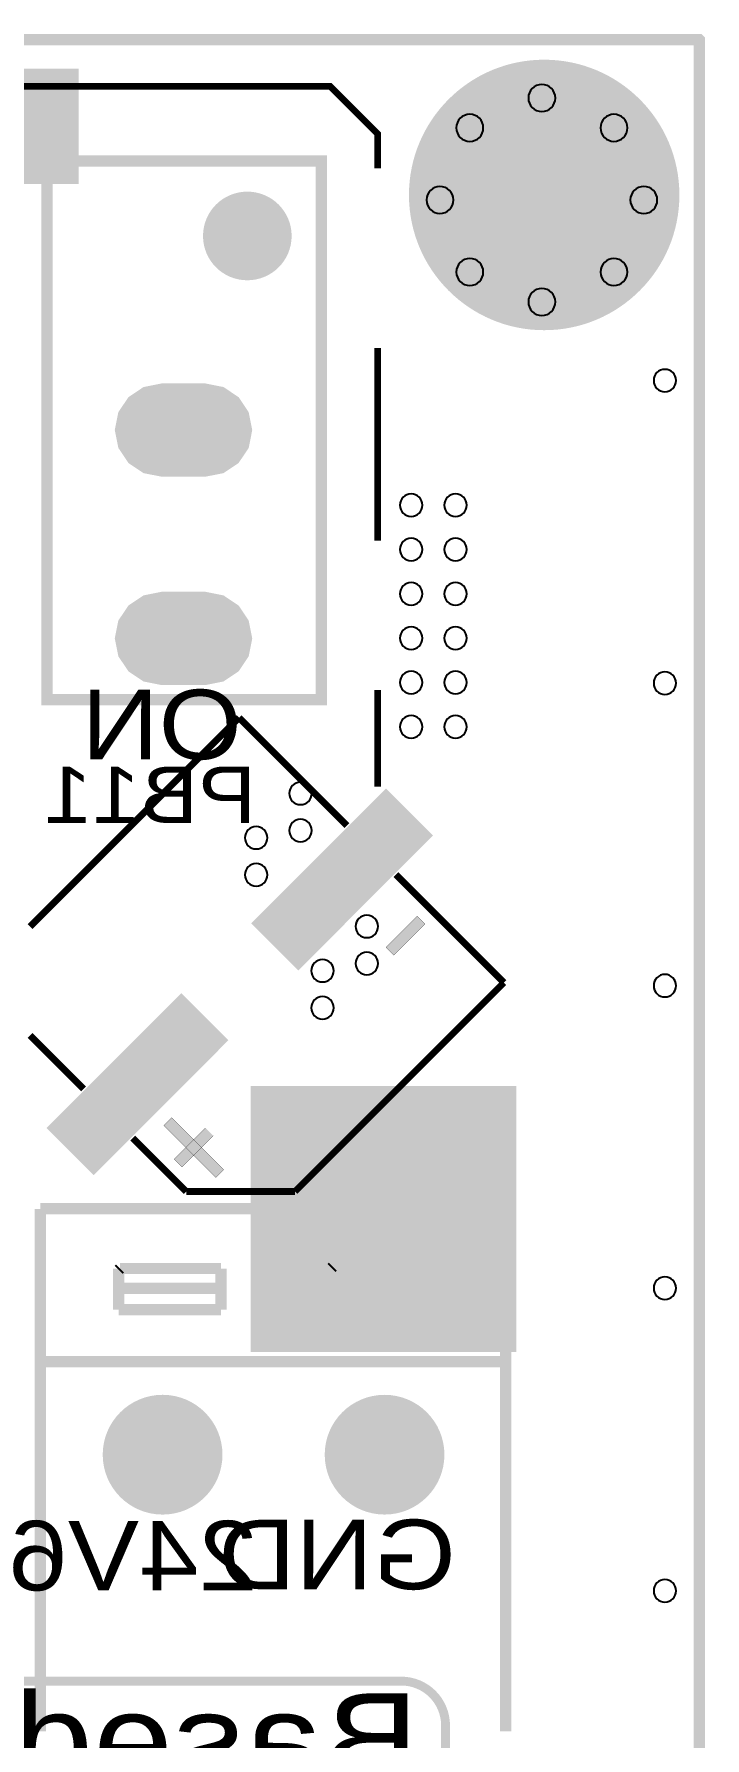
# Model space of a CAD drawing. Header units: millimetres. Extents: x -1 to 130, y -79 to 1.
# Drawn here: x 114.99 to 130.13, y -38.31 to 0.13 of the extents above; entities that cross this region are included whole.
import ezdxf
from ezdxf.enums import TextEntityAlignment as Align

# ---------------------------------------------------------------- set-up
doc = ezdxf.new("R2010")
doc.units = ezdxf.units.MM
doc.header["$MEASUREMENT"] = 0
for name, color, linetype, true_color in [('Board-Outline-Layer', 7, 'Continuous', 0xff00ff), ('Bottom-Silkscreen-Layer', 7, 'Continuous', 0x808000), ('Bottom-Solder-Mask-Layer', 7, 'Continuous', 0xff00ff), ('Multi-Layer', 7, 'Continuous', 0xc0c0c0), ('Top-Silkscreen-Layer', 7, 'Continuous', 0xffff00), ('Top-Solder-Mask-Layer', 7, 'Continuous', 0x800080)]:
    doc.layers.add(name, color=color, linetype=linetype, true_color=true_color)
doc.styles.get("Standard").update_dxf_attribs({"font": 'arial.ttf'})

msp = doc.modelspace()

# ---------------------------------------------------------------- hatches: boundary and pattern name
at = {"layer": 'Bottom-Silkscreen-Layer'}
msp.add_hatch(color=256, dxfattribs=at).paths.add_polyline_path([(119.875, -29.6), (119.875, -23.6), (125.875, -23.6), (125.875, -29.6)])
at = {"layer": 'Bottom-Solder-Mask-Layer'}
for points in [[(116, -0.65), (116, -3.25), (105.4, -3.25), (105.4, -0.65)], [(123.449, -3.5, 1), (129.551, -3.5, 1)], [(117.862, -9.855), (117.46, -9.775), (117.119, -9.547), (116.891, -9.206), (116.811, -8.804), (116.891, -8.402), (117.119, -8.061), (117.46, -7.833), (117.862, -7.753), (118.862, -7.753), (119.264, -7.833), (119.605, -8.061), (119.833, -8.402), (119.913, -8.804), (119.833, -9.206), (119.605, -9.547), (119.264, -9.775), (118.862, -9.855)], [(117.862, -14.555), (117.46, -14.475), (117.119, -14.247), (116.891, -13.906), (116.811, -13.504), (116.891, -13.102), (117.119, -12.761), (117.46, -12.533), (117.862, -12.453), (118.862, -12.453), (119.264, -12.533), (119.605, -12.761), (119.833, -13.102), (119.913, -13.504), (119.833, -13.906), (119.605, -14.247), (119.264, -14.475), (118.862, -14.555)], [(116.539, -31.918, 1), (119.241, -31.918, 1)], [(121.548, -31.918, 1), (124.249, -31.918, 1)]]:
    msp.add_hatch(color=256, dxfattribs=at).paths.add_polyline_path(points)
at = {"layer": 'Multi-Layer'}
for points in [[(123.5, -3.5, 1), (129.5, -3.5, 1)], [(123.5, -3.5, 1), (129.5, -3.5, 1)], [(123.5, -3.5, 1), (129.5, -3.5, 1)], [(117.862, -9.804), (117.428, -9.705), (117.08, -9.428), (116.887, -9.027), (116.887, -8.581), (117.08, -8.181), (117.428, -7.903), (117.862, -7.804), (118.862, -7.804), (119.296, -7.903), (119.644, -8.181), (119.837, -8.581), (119.837, -9.027), (119.644, -9.428), (119.296, -9.705), (118.862, -9.804)], [(117.862, -9.804), (117.428, -9.705), (117.08, -9.428), (116.887, -9.027), (116.887, -8.581), (117.08, -8.181), (117.428, -7.903), (117.862, -7.804), (118.862, -7.804), (119.296, -7.903), (119.644, -8.181), (119.837, -8.581), (119.837, -9.027), (119.644, -9.428), (119.296, -9.705), (118.862, -9.804)], [(117.862, -9.804), (117.428, -9.705), (117.08, -9.428), (116.887, -9.027), (116.887, -8.581), (117.08, -8.181), (117.428, -7.903), (117.862, -7.804), (118.862, -7.804), (119.296, -7.903), (119.644, -8.181), (119.837, -8.581), (119.837, -9.027), (119.644, -9.428), (119.296, -9.705), (118.862, -9.804)], [(117.862, -14.504), (117.428, -14.405), (117.08, -14.128), (116.887, -13.727), (116.887, -13.282), (117.08, -12.881), (117.428, -12.603), (117.862, -12.504), (118.862, -12.504), (119.296, -12.603), (119.644, -12.881), (119.837, -13.282), (119.837, -13.727), (119.644, -14.128), (119.296, -14.405), (118.862, -14.504)], [(117.862, -14.504), (117.428, -14.405), (117.08, -14.128), (116.887, -13.727), (116.887, -13.282), (117.08, -12.881), (117.428, -12.603), (117.862, -12.504), (118.862, -12.504), (119.296, -12.603), (119.644, -12.881), (119.837, -13.282), (119.837, -13.727), (119.644, -14.128), (119.296, -14.405), (118.862, -14.504)], [(117.862, -14.504), (117.428, -14.405), (117.08, -14.128), (116.887, -13.727), (116.887, -13.282), (117.08, -12.881), (117.428, -12.603), (117.862, -12.504), (118.862, -12.504), (119.296, -12.603), (119.644, -12.881), (119.837, -13.282), (119.837, -13.727), (119.644, -14.128), (119.296, -14.405), (118.862, -14.504)], [(116.59, -31.918, 1), (119.19, -31.918, 1)], [(116.59, -31.918, 1), (119.19, -31.918, 1)], [(116.59, -31.918, 1), (119.19, -31.918, 1)], [(121.599, -31.918, 1), (124.199, -31.918, 1)], [(121.599, -31.918, 1), (124.199, -31.918, 1)], [(121.599, -31.918, 1), (124.199, -31.918, 1)]]:
    msp.add_hatch(color=256, dxfattribs=at).paths.add_polyline_path(points)
at = {"layer": 'Top-Silkscreen-Layer'}
for points in [[(123.635, -19.771), (123.811, -19.947), (123.107, -20.651), (122.931, -20.475)], [(117.919, -24.49), (119.092, -25.663), (119.268, -25.487), (118.095, -24.314)], [(118.153, -25.253), (118.329, -25.429), (119.034, -24.724), (118.858, -24.548)]]:
    msp.add_hatch(color=256, dxfattribs=at).paths.add_polyline_path(points)
at = {"layer": 'Top-Solder-Mask-Layer'}
for points in [[(123.449, -3.5, 1), (129.551, -3.5, 1)], [(118.802, -4.425, 1), (120.802, -4.425, 1)], [(117.862, -9.855), (117.46, -9.775), (117.119, -9.547), (116.891, -9.206), (116.811, -8.804), (116.891, -8.402), (117.119, -8.061), (117.46, -7.833), (117.862, -7.753), (118.862, -7.753), (119.264, -7.833), (119.605, -8.061), (119.833, -8.402), (119.913, -8.804), (119.833, -9.206), (119.605, -9.547), (119.264, -9.775), (118.862, -9.855)], [(117.862, -14.555), (117.46, -14.475), (117.119, -14.247), (116.891, -13.906), (116.811, -13.504), (116.891, -13.102), (117.119, -12.761), (117.46, -12.533), (117.862, -12.453), (118.862, -12.453), (119.264, -12.533), (119.605, -12.761), (119.833, -13.102), (119.913, -13.504), (119.833, -13.906), (119.605, -14.247), (119.264, -14.475), (118.862, -14.555)], [(120.953, -20.992), (119.891, -19.93), (122.932, -16.888), (123.994, -17.95)], [(116.332, -25.612), (115.27, -24.55), (118.312, -21.509), (119.374, -22.57)], [(116.539, -31.918, 1), (119.241, -31.918, 1)], [(121.548, -31.918, 1), (124.249, -31.918, 1)]]:
    msp.add_hatch(color=256, dxfattribs=at).paths.add_polyline_path(points)

# ---------------------------------------------------------------- linework, layer by layer
at = {"layer": 'Board-Outline-Layer', "const_width": 0.254}
msp.add_lwpolyline([(129.998, 0.002), (0.002, 0.002), (0, 0), (0.079, -64.978), (7.809, -72.725), (122.275, -72.725), (130, -65), (130, 0)], close=True, dxfattribs=at)
at = {"layer": 'Bottom-Silkscreen-Layer', "const_width": 0.2}
msp.add_lwpolyline([(77.075, -54.725), (77.075, -38.025, -0.414), (78.075, -37.025), (123.275, -37.025, -0.414), (124.275, -38.025), (124.275, -54.725, -0.414), (123.275, -55.725), (78.075, -55.725, -0.414)], format="xyb", close=True, dxfattribs=at)
at = {"layer": 'Multi-Layer'}
for points in [[(126.143, -1.313, 1), (126.753, -1.313), (126.753, -1.313, 1), (126.143, -1.313)], [(124.517, -1.986, 1), (125.127, -1.986), (125.127, -1.986, 1), (124.517, -1.986)], [(127.769, -1.986, 1), (128.379, -1.986), (128.379, -1.986, 1), (127.769, -1.986)], [(123.843, -3.613, 1), (124.453, -3.613), (124.453, -3.613, 1), (123.843, -3.613)], [(128.443, -3.613, 1), (129.053, -3.613), (129.053, -3.613, 1), (128.443, -3.613)], [(124.517, -5.239, 1), (125.127, -5.239), (125.127, -5.239, 1), (124.517, -5.239)], [(127.769, -5.239, 1), (128.379, -5.239), (128.379, -5.239, 1), (127.769, -5.239)], [(126.143, -5.913, 1), (126.753, -5.913), (126.753, -5.913, 1), (126.143, -5.913)]]:
    msp.add_lwpolyline(points, format="xyb", dxfattribs=at)
for points in [[(128.971, -7.688, 1), (129.479, -7.688, 1)], [(123.246, -10.5, 1), (123.754, -10.5, 1)], [(124.246, -10.5, 1), (124.754, -10.5, 1)], [(123.246, -11.5, 1), (123.754, -11.5, 1)], [(124.246, -11.5, 1), (124.754, -11.5, 1)], [(123.246, -12.5, 1), (123.754, -12.5, 1)], [(124.246, -12.5, 1), (124.754, -12.5, 1)], [(123.246, -13.5, 1), (123.754, -13.5, 1)], [(124.246, -13.5, 1), (124.754, -13.5, 1)], [(123.246, -14.5, 1), (123.754, -14.5, 1)], [(124.246, -14.5, 1), (124.754, -14.5, 1)], [(128.971, -14.512, 1), (129.479, -14.512, 1)], [(123.246, -15.5, 1), (123.754, -15.5, 1)], [(124.246, -15.5, 1), (124.754, -15.5, 1)], [(120.746, -17, 1), (121.254, -17, 1)], [(120.746, -17.836, 1), (121.254, -17.836, 1)], [(119.746, -18, 1), (120.254, -18, 1)], [(119.746, -18.836, 1), (120.254, -18.836, 1)], [(122.246, -20, 1), (122.754, -20, 1)], [(121.246, -21, 1), (121.754, -21, 1)], [(122.246, -20.836, 1), (122.754, -20.836, 1)], [(128.971, -21.338, 1), (129.479, -21.338, 1)], [(121.246, -21.836, 1), (121.754, -21.836, 1)], [(128.971, -28.162, 1), (129.479, -28.162, 1)], [(128.971, -34.988, 1), (129.479, -34.988, 1)]]:
    msp.add_lwpolyline(points, format="xyb", close=True, dxfattribs=at)
at = {"layer": 'Top-Silkscreen-Layer'}
for points, const_width in [([(111.445, -1.05), (121.67, -1.05), (122.745, -2.125), (122.745, -2.9)], 0.15), ([(122.745, -6.95), (122.745, -11.3)], 0.15), ([(122.745, -14.668), (122.745, -16.85)], 0.15), ([(119.615, -15.291), (114.901, -20.005)], 0.152), ([(119.615, -15.291), (114.901, -20.005)], 0.152), ([(122.05, -17.726), (119.615, -15.291)], 0.152), ([(122.05, -17.726), (119.615, -15.291)], 0.152), ([(123.156, -18.833), (125.591, -21.268)], 0.152), ([(123.156, -18.833), (125.591, -21.268)], 0.152), ([(125.591, -21.268), (120.878, -25.981)], 0.152), ([(125.591, -21.268), (120.878, -25.981)], 0.152), ([(114.901, -22.46), (116.108, -23.668)], 0.152), ([(114.901, -22.46), (116.108, -23.668)], 0.152), ([(118.422, -25.981), (117.215, -24.774)], 0.152), ([(118.422, -25.981), (117.215, -24.774)], 0.152), ([(120.878, -25.981), (118.422, -25.981)], 0.152), ([(120.878, -25.981), (118.422, -25.981)], 0.152), ([(115.13, -26.368), (125.63, -26.368)], 0.254), ([(115.13, -26.368), (125.63, -26.368)], 0.254), ([(115.13, -26.378), (115.13, -38.158)], 0.254), ([(115.13, -26.378), (115.13, -38.158)], 0.254), ([(125.63, -26.388), (125.63, -38.158)], 0.254), ([(125.63, -26.388), (125.63, -38.158)], 0.254), ([(116.9, -27.718), (116.9, -28.648)], 0.254), ([(116.93, -27.718), (116.9, -27.748)], 0.254), ([(116.9, -27.718), (116.9, -28.648)], 0.254), ([(116.93, -27.718), (116.9, -27.748)], 0.254), ([(119.21, -27.718), (116.93, -27.718)], 0.254), ([(119.21, -27.718), (116.93, -27.718)], 0.254), ([(119.21, -28.648), (119.21, -27.718)], 0.254), ([(119.21, -28.648), (119.21, -27.718)], 0.254), ([(121.7, -27.677), (121.7, -28.607)], 0.254), ([(121.73, -27.677), (121.7, -27.707)], 0.254), ([(121.7, -27.677), (121.7, -28.607)], 0.254), ([(121.73, -27.677), (121.7, -27.707)], 0.254), ([(124.01, -27.677), (121.73, -27.677)], 0.254), ([(124.01, -27.677), (121.73, -27.677)], 0.254), ([(124.01, -28.607), (124.01, -27.677)], 0.254), ([(124.01, -28.607), (124.01, -27.677)], 0.254), ([(116.9, -28.168), (119.21, -28.168)], 0.254), ([(116.9, -28.168), (119.21, -28.168)], 0.254), ([(121.7, -28.127), (124.01, -28.127)], 0.254), ([(121.7, -28.127), (124.01, -28.127)], 0.254), ([(116.9, -28.648), (119.21, -28.648)], 0.254), ([(116.9, -28.648), (119.21, -28.648)], 0.254), ([(121.7, -28.607), (124.01, -28.607)], 0.254), ([(121.7, -28.607), (124.01, -28.607)], 0.254), ([(115.13, -29.818), (125.63, -29.818)], 0.254), ([(115.13, -29.818), (125.63, -29.818)], 0.254)]:
    msp.add_lwpolyline(points, dxfattribs=dict(at, const_width=const_width))
for points, const_width in [([(121.471, -2.733), (121.471, -14.887), (115.279, -14.887), (115.279, -2.733)], 0.254), ([(121.471, -2.733), (121.471, -14.887), (115.279, -14.887), (115.279, -2.733)], 0.254), ([(123.635, -19.771), (123.811, -19.947), (123.107, -20.651), (122.931, -20.475)], 0.00508), ([(117.919, -24.49), (119.092, -25.663), (119.268, -25.487), (118.095, -24.314)], 0.00508), ([(118.153, -25.253), (118.329, -25.429), (119.034, -24.724), (118.858, -24.548)], 0.00508)]:
    msp.add_lwpolyline(points, close=True, dxfattribs=dict(at, const_width=const_width))

# ---------------------------------------------------------------- texts
at = {"layer": 'Bottom-Silkscreen-Layer', "text_generation_flag": 2, "width": 1.1}
for s, height, p in [('ON', 1.568, (119.675, -16.7)), ('PB11', 1.274, (120, -18.05)), ('24V6', 1.568, (120.039, -35.449)), ('GND', 1.568, (124.509, -35.423)), ('Based on USB2517 and STM32F072', 2.1, (123.675, -40.03))]:
    msp.add_text(s, height=height, dxfattribs=at).set_placement(p, align=Align.BOTTOM_LEFT)

doc.saveas('drawing.dxf')
